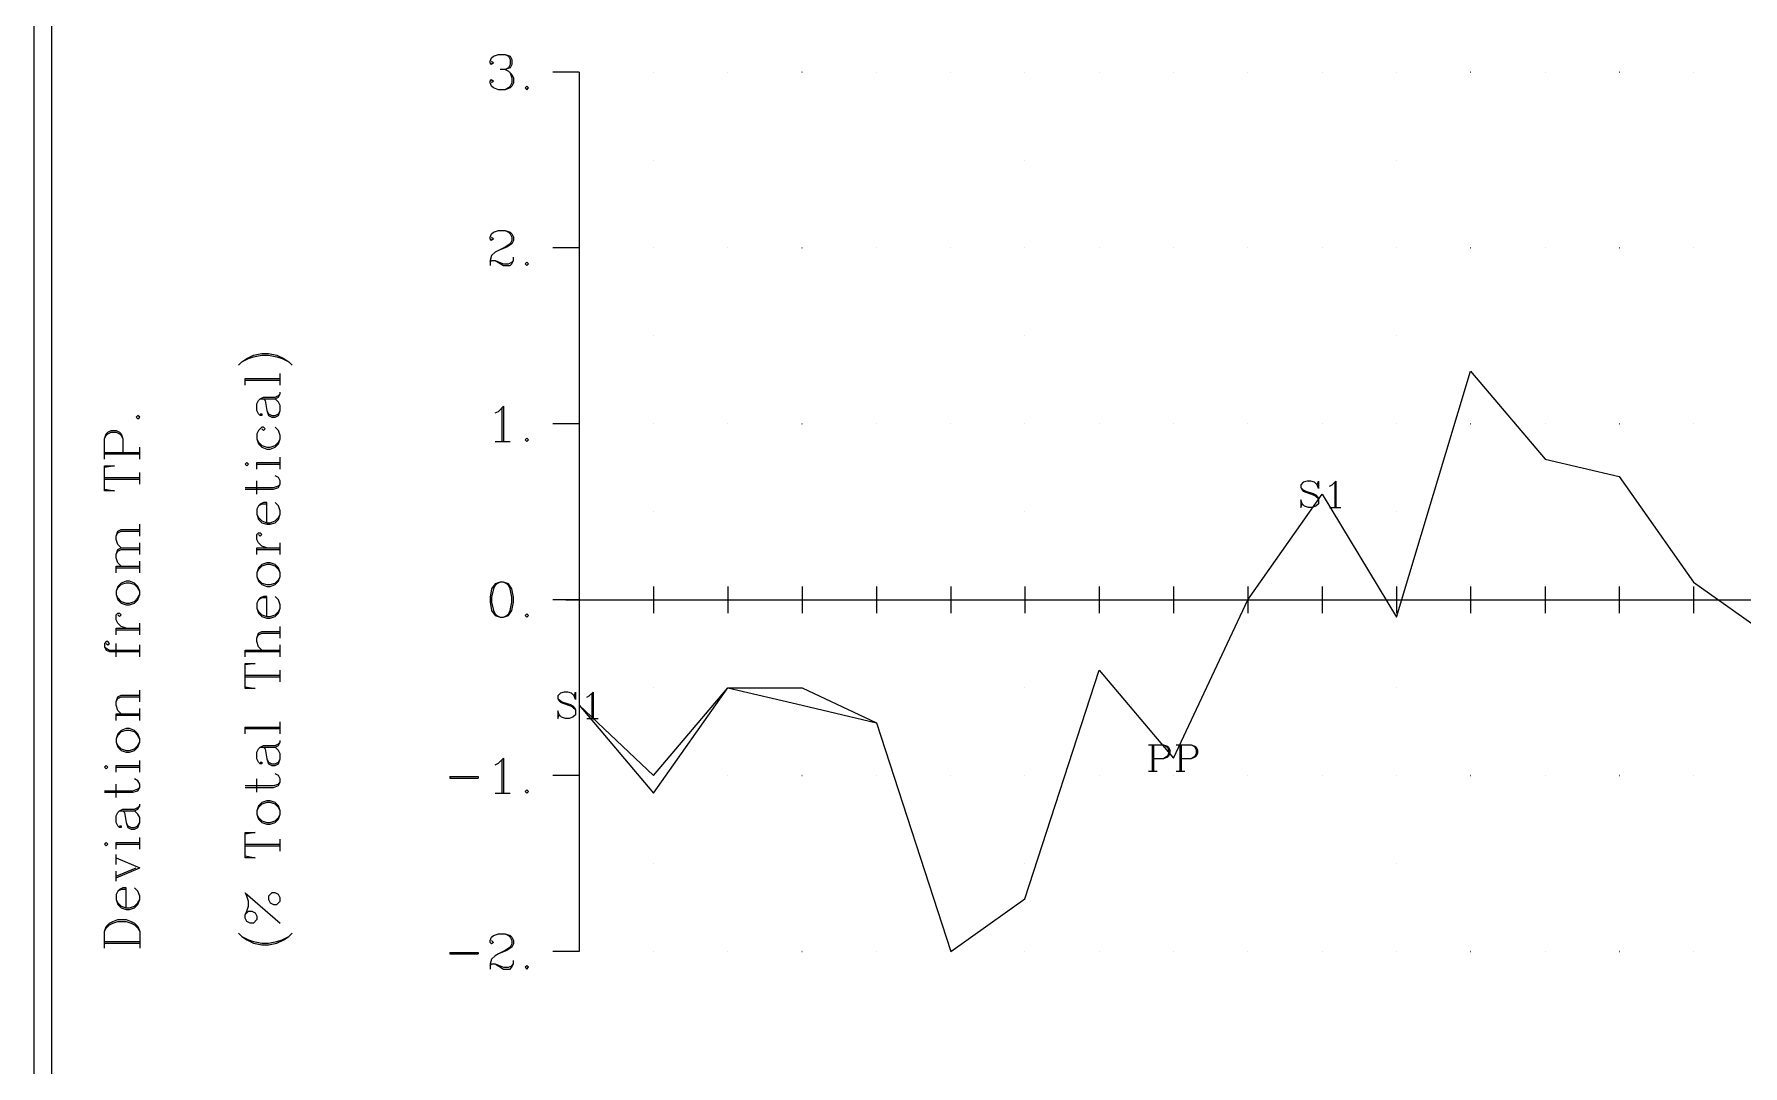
# Model space of a CAD drawing. Extents: x 10 to 200, y 0 to 250.
# Drawn here: x 10 to 107.2, y 134.5 to 193.2 of the extents above; entities that cross this region are included whole.
import ezdxf

# ---------------------------------------------------------------- set-up
doc = ezdxf.new("R2010")
doc.units = 0
doc.linetypes.add('1', pattern=[0])
for name, color, linetype in [('1', 7, '1'), ('2', 7, '1'), ('3', 7, '1')]:
    doc.layers.add(name, color=color, linetype=linetype)

msp = doc.modelspace()

# ---------------------------------------------------------------- linework, layer by layer
at = {"layer": '1'}
for p, q in [((41, 191), (39.5, 191)), ((41, 191), (41, 141)), ((41, 181), (39.5, 181)), ((22, 173.57), (24, 173.57)), ((22, 173.19), (22, 173.57)), ((22, 173.48), (24, 173.48)), ((24, 173.19), (24, 173.86)), ((36.6, 171.9), (36.6, 170)), ((41, 171), (39.5, 171)), ((14, 169.38), (16, 169.38)), ((14, 169.29), (16, 169.29)), ((16, 169), (16, 169.67)), ((24, 168.43), (24, 169.1)), ((36.21, 170), (37.07, 170)), ((16, 167.57), (16, 168.24)), ((22.67, 168.81), (24, 168.81)), ((22.67, 168.43), (22.67, 168.81)), ((22.67, 168.71), (24, 168.71)), ((14, 167.95), (16, 167.95)), ((14, 167.86), (16, 167.86)), ((22.67, 167), (22.67, 167.76)), ((83.97, 167.68), (83.97, 166.25)), ((83.68, 166.25), (84.32, 166.25)), ((16, 164.62), (16, 165.29)), ((16, 163.57), (16, 164.24)), ((24, 163.57), (24, 164.24)), ((22.67, 163.95), (24, 163.95)), ((22.67, 163.57), (22.67, 163.95)), ((22.67, 163.86), (24, 163.86)), ((14.67, 162.9), (16, 162.9)), ((14.67, 162.52), (14.67, 162.9)), ((14.67, 162.81), (16, 162.81)), ((16, 162.52), (16, 163.19)), ((41, 161.76), (41, 160.24)), ((45.23, 161.76), (45.23, 160.24)), ((49.45, 161.76), (49.45, 160.24)), ((53.68, 161.76), (53.68, 160.24)), ((57.9, 161.76), (57.9, 160.24)), ((62.13, 161.76), (62.13, 160.24)), ((66.35, 161.76), (66.35, 160.24)), ((70.58, 161.76), (70.58, 160.24)), ((74.8, 161.76), (74.8, 160.24)), ((79.03, 161.76), (79.03, 160.24)), ((83.25, 161.76), (83.25, 160.24)), ((87.48, 161.76), (87.48, 160.24)), ((91.7, 161.76), (91.7, 160.24)), ((95.93, 161.76), (95.93, 160.24)), ((100.15, 161.76), (100.15, 160.24)), ((104.38, 161.76), (104.38, 160.24)), ((41, 161), (39.5, 161)), ((40.24, 161), (41.76, 161)), ((44.46, 161), (45.99, 161)), ((48.69, 161), (50.21, 161)), ((52.91, 161), (54.44, 161)), ((57.14, 161), (58.66, 161)), ((61.36, 161), (62.89, 161)), ((65.59, 161), (67.11, 161)), ((69.82, 161), (71.34, 161)), ((74.04, 161), (75.56, 161)), ((78.27, 161), (79.79, 161)), ((82.49, 161), (84.02, 161)), ((86.72, 161), (88.24, 161)), ((90.94, 161), (92.47, 161)), ((95.17, 161), (96.69, 161)), ((99.39, 161), (100.92, 161)), ((103.62, 161), (105.14, 161)), ((14.67, 159.38), (16, 159.38)), ((14.67, 159), (14.67, 159.38)), ((16, 159), (16, 159.67)), ((24, 158.81), (24, 159.48)), ((14.67, 159.29), (16, 159.29)), ((14.67, 157.76), (14.67, 158.52)), ((16, 157.76), (16, 158.43)), ((24, 157.76), (24, 158.43)), ((22, 158.14), (24, 158.14)), ((22, 157.76), (22, 158.14)), ((22, 158.05), (24, 158.05)), ((22, 156.71), (24, 156.71)), ((22, 156.62), (24, 156.62)), ((24, 156.33), (24, 157)), ((16, 155.19), (16, 155.86)), ((41.71, 155.68), (41.71, 154.25)), ((14.67, 154.52), (16, 154.52)), ((14.67, 154.14), (14.67, 154.52)), ((16, 154.14), (16, 154.81)), ((14.67, 154.43), (16, 154.43)), ((22, 153.76), (24, 153.76)), ((22, 153.38), (22, 153.76)), ((22, 153.67), (24, 153.67)), ((24, 153.38), (24, 154.05)), ((41.43, 154.25), (42.07, 154.25)), ((73.59, 152.75), (73.59, 151.25)), ((73.66, 152.75), (73.66, 151.25)), ((75.16, 152.75), (75.16, 151.25)), ((75.23, 152.75), (75.23, 151.25)), ((16, 151.19), (16, 151.86)), ((36.6, 151.9), (36.6, 150)), ((14.67, 151.57), (16, 151.57)), ((14.67, 151.19), (14.67, 151.57)), ((14.67, 151.48), (16, 151.48)), ((22.67, 150.05), (22.67, 150.81)), ((41, 151), (39.5, 151)), ((73.37, 151.25), (73.87, 151.25)), ((74.95, 151.25), (75.45, 151.25)), ((14.67, 149.76), (14.67, 150.52)), ((36.21, 150), (37.07, 150)), ((14.67, 147.19), (16, 147.19)), ((14.67, 146.81), (14.67, 147.19)), ((14.67, 147.1), (16, 147.1)), ((16, 146.81), (16, 147.48)), ((22, 147.1), (24, 147.1)), ((22, 147), (24, 147)), ((24, 146.71), (24, 147.38)), ((14.67, 145.95), (14.67, 146.52)), ((14.67, 146.33), (16, 145.76)), ((14.67, 145.19), (16, 145.76)), ((14.67, 145.29), (15.81, 145.76)), ((14.67, 145), (14.67, 145.57)), ((22, 144.33), (24, 142.62)), ((14, 141.57), (16, 141.57)), ((14, 141.48), (16, 141.48)), ((41, 141), (39.5, 141))]:
    msp.add_line(p, q, dxfattribs=at)
for points in [[(36.02, 191.62), (36.12, 191.52), (36.02, 191.43), (35.93, 191.52), (35.93, 191.62), (36.02, 191.81), (36.12, 191.9), (36.4, 192), (36.79, 192), (37.07, 191.9), (37.17, 191.71), (37.17, 191.43), (37.07, 191.24), (36.79, 191.14), (36.5, 191.14)], [(36.79, 192), (36.98, 191.9), (37.07, 191.71), (37.07, 191.43), (36.98, 191.24), (36.79, 191.14)], [(36.79, 191.14), (36.98, 191.05), (37.17, 190.86), (37.26, 190.67), (37.26, 190.38), (37.17, 190.19), (37.07, 190.1), (36.79, 190), (36.4, 190), (36.12, 190.1), (36.02, 190.19), (35.93, 190.38), (35.93, 190.48), (36.02, 190.57), (36.12, 190.48), (36.02, 190.38)], [(37.07, 190.95), (37.17, 190.67), (37.17, 190.38), (37.07, 190.19), (36.98, 190.1), (36.79, 190)], [(38.02, 190.19), (37.93, 190.1), (38.02, 190), (38.12, 190.1), (38.02, 190.19)], [(36.02, 181.62), (36.12, 181.52), (36.02, 181.43), (35.93, 181.52), (35.93, 181.62), (36.02, 181.81), (36.12, 181.9), (36.4, 182), (36.79, 182), (37.07, 181.9), (37.17, 181.81), (37.26, 181.62), (37.26, 181.43), (37.17, 181.24), (36.88, 181.05), (36.4, 180.86), (36.21, 180.76), (36.02, 180.57), (35.93, 180.29), (35.93, 180)], [(36.79, 182), (36.98, 181.9), (37.07, 181.81), (37.17, 181.62), (37.17, 181.43), (37.07, 181.24), (36.79, 181.05), (36.4, 180.86)], [(35.93, 180.19), (36.02, 180.29), (36.21, 180.29), (36.69, 180.1), (36.98, 180.1), (37.17, 180.19), (37.26, 180.29)], [(36.21, 180.29), (36.69, 180), (37.07, 180), (37.17, 180.1), (37.26, 180.29), (37.26, 180.48)], [(38.02, 180.19), (37.93, 180.1), (38.02, 180), (38.12, 180.1), (38.02, 180.19)], [(21.62, 174.33), (21.81, 174.52), (22.1, 174.71), (22.48, 174.9), (22.95, 175), (23.33, 175), (23.81, 174.9), (24.19, 174.71), (24.48, 174.52), (24.67, 174.33)], [(21.81, 174.52), (22.19, 174.71), (22.48, 174.81), (22.95, 174.9), (23.33, 174.9), (23.81, 174.81), (24.1, 174.71), (24.48, 174.52)], [(41, 155), (45.23, 151), (49.45, 156), (53.68, 156), (57.9, 154), (62.13, 141), (66.35, 144), (70.58, 157), (74.8, 152), (79.03, 161), (83.25, 167), (87.48, 160), (91.7, 174), (95.93, 169), (100.15, 168), (104.38, 162), (108.61, 159)], [(41, 155), (45.23, 150), (49.45, 156), (53.68, 155), (57.9, 154), (62.13, 141), (66.35, 144), (70.58, 157), (74.8, 152), (79.03, 161), (83.25, 167), (87.48, 160), (91.7, 174), (95.93, 169), (100.15, 168), (104.38, 162), (108.61, 159)], [(22.86, 171.57), (22.95, 171.57), (22.95, 171.48), (22.86, 171.48), (22.76, 171.57), (22.67, 171.76), (22.67, 172.14), (22.76, 172.33), (22.86, 172.43), (23.05, 172.52), (23.71, 172.52), (23.9, 172.62), (24, 172.71)], [(22.86, 172.43), (23.71, 172.43), (23.9, 172.52), (24, 172.71), (24, 172.81)], [(23.05, 172.43), (23.14, 172.33), (23.24, 171.76), (23.33, 171.48), (23.52, 171.38), (23.71, 171.38), (23.9, 171.48), (24, 171.76), (24, 172.05), (23.9, 172.24), (23.71, 172.43)], [(15.81, 171.38), (15.9, 171.29), (16, 171.38), (15.9, 171.48), (15.81, 171.38)], [(23.24, 171.76), (23.33, 171.57), (23.52, 171.48), (23.71, 171.48), (23.9, 171.57), (24, 171.76)], [(36.21, 171.62), (36.4, 171.71), (36.69, 172), (36.69, 170)], [(14, 169), (14, 170.14), (14.1, 170.43), (14.19, 170.52), (14.38, 170.62), (14.67, 170.62), (14.86, 170.52), (14.95, 170.43), (15.05, 170.14), (15.05, 169.38)], [(14, 170.14), (14.1, 170.33), (14.19, 170.43), (14.38, 170.52), (14.67, 170.52), (14.86, 170.43), (14.95, 170.33), (15.05, 170.14)], [(22.95, 170.71), (23.05, 170.62), (23.14, 170.71), (23.05, 170.81), (22.95, 170.81), (22.76, 170.62), (22.67, 170.43), (22.67, 170.14), (22.76, 169.86), (22.95, 169.67), (23.24, 169.57), (23.43, 169.57), (23.71, 169.67), (23.9, 169.86), (24, 170.14), (24, 170.33), (23.9, 170.62), (23.71, 170.81)], [(22.67, 170.14), (22.76, 169.95), (22.95, 169.76), (23.24, 169.67), (23.43, 169.67), (23.71, 169.76), (23.9, 169.95), (24, 170.14)], [(38.02, 170.19), (37.93, 170.1), (38.02, 170), (38.12, 170.1), (38.02, 170.19)], [(14, 167.29), (14.57, 167.19), (14, 167.19), (14, 168.62), (14.57, 168.62), (14, 168.52)], [(22, 168.71), (22.1, 168.62), (22.19, 168.71), (22.1, 168.81), (22, 168.71)], [(22, 167.29), (23.62, 167.29), (23.9, 167.38), (24, 167.57), (24, 167.76), (23.9, 167.95), (23.71, 168.05)], [(22, 167.38), (23.62, 167.38), (23.9, 167.48), (24, 167.57)], [(82.97, 167.54), (83.04, 167.75), (83.04, 167.32), (82.97, 167.54), (82.82, 167.68), (82.61, 167.75), (82.4, 167.75), (82.18, 167.68), (82.04, 167.54), (82.04, 167.39), (82.11, 167.25), (82.18, 167.18), (82.32, 167.11), (82.75, 166.96), (82.9, 166.89), (83.04, 166.75)], [(82.04, 167.39), (82.18, 167.25), (82.32, 167.18), (82.75, 167.04), (82.9, 166.96), (82.97, 166.89), (83.04, 166.75), (83.04, 166.46), (82.9, 166.32), (82.68, 166.25), (82.47, 166.25), (82.25, 166.32), (82.11, 166.46), (82.04, 166.68), (82.04, 166.25), (82.11, 166.46)], [(83.68, 167.46), (83.82, 167.54), (84.04, 167.75), (84.04, 166.25)], [(23.24, 165.38), (23.24, 166.52), (23.05, 166.52), (22.86, 166.43), (22.76, 166.33), (22.67, 166.14), (22.67, 165.86), (22.76, 165.57), (22.95, 165.38), (23.24, 165.29), (23.43, 165.29), (23.71, 165.38), (23.9, 165.57), (24, 165.86), (24, 166.05), (23.9, 166.33), (23.71, 166.52)], [(23.24, 166.43), (22.95, 166.43), (22.76, 166.33)], [(22.67, 165.86), (22.76, 165.67), (22.95, 165.48), (23.24, 165.38), (23.43, 165.38), (23.71, 165.48), (23.9, 165.67), (24, 165.86)], [(14.95, 163.95), (14.76, 164.14), (14.67, 164.43), (14.67, 164.62), (14.76, 164.9), (14.95, 165), (16, 165)], [(14.67, 164.62), (14.76, 164.81), (14.95, 164.9), (16, 164.9)], [(23.24, 163.95), (22.95, 164.05), (22.76, 164.24), (22.67, 164.43), (22.67, 164.71), (22.76, 164.81), (22.86, 164.81), (22.95, 164.71), (22.86, 164.62), (22.76, 164.71)], [(14.95, 162.9), (14.76, 163.1), (14.67, 163.38), (14.67, 163.57), (14.76, 163.86), (14.95, 163.95), (16, 163.95)], [(14.67, 163.57), (14.76, 163.76), (14.95, 163.86), (16, 163.86)], [(22.67, 162.33), (22.76, 162.05), (22.95, 161.86), (23.24, 161.76), (23.43, 161.76), (23.71, 161.86), (23.9, 162.05), (24, 162.33), (24, 162.52), (23.9, 162.81), (23.71, 163), (23.43, 163.1), (23.24, 163.1), (22.95, 163), (22.76, 162.81), (22.67, 162.52), (22.67, 162.33)], [(24, 162.52), (23.9, 162.71), (23.71, 162.9), (23.43, 163), (23.24, 163), (22.95, 162.9), (22.76, 162.71), (22.67, 162.52)], [(22.67, 162.33), (22.76, 162.14), (22.95, 161.95), (23.24, 161.86), (23.43, 161.86), (23.71, 161.95), (23.9, 162.14), (24, 162.33)], [(14.67, 161.29), (14.76, 161), (14.95, 160.81), (15.24, 160.71), (15.43, 160.71), (15.71, 160.81), (15.9, 161), (16, 161.29), (16, 161.48), (15.9, 161.76), (15.71, 161.95), (15.43, 162.05), (15.24, 162.05), (14.95, 161.95), (14.76, 161.76), (14.67, 161.48), (14.67, 161.29)], [(16, 161.48), (15.9, 161.67), (15.71, 161.86), (15.43, 161.95), (15.24, 161.95), (14.95, 161.86), (14.76, 161.67), (14.67, 161.48)], [(36.5, 162), (36.21, 161.9), (36.02, 161.62), (35.93, 161.14), (35.93, 160.86), (36.02, 160.38), (36.21, 160.1), (36.5, 160), (36.69, 160), (36.98, 160.1), (37.17, 160.38), (37.26, 160.86), (37.26, 161.14), (37.17, 161.62), (36.98, 161.9), (36.69, 162), (36.5, 162)], [(36.5, 162), (36.31, 161.9), (36.21, 161.81), (36.12, 161.62), (36.02, 161.14), (36.02, 160.86), (36.12, 160.38), (36.21, 160.19), (36.31, 160.1), (36.5, 160)], [(36.69, 160), (36.88, 160.1), (36.98, 160.19), (37.07, 160.38), (37.17, 160.86), (37.17, 161.14), (37.07, 161.62), (36.98, 161.81), (36.88, 161.9), (36.69, 162)], [(14.67, 161.29), (14.76, 161.1), (14.95, 160.9), (15.24, 160.81), (15.43, 160.81), (15.71, 160.9), (15.9, 161.1), (16, 161.29)], [(23.24, 160.05), (23.24, 161.19), (23.05, 161.19), (22.86, 161.1), (22.76, 161), (22.67, 160.81), (22.67, 160.52), (22.76, 160.24), (22.95, 160.05), (23.24, 159.95), (23.43, 159.95), (23.71, 160.05), (23.9, 160.24), (24, 160.52), (24, 160.71), (23.9, 161), (23.71, 161.19)], [(22.67, 160.52), (22.76, 160.33), (22.95, 160.14), (23.24, 160.05), (23.43, 160.05), (23.71, 160.14), (23.9, 160.33), (24, 160.52)], [(23.24, 161.1), (22.95, 161.1), (22.76, 161)], [(41, 161), (45.23, 161), (49.45, 161), (53.68, 161), (57.9, 161), (62.13, 161), (66.35, 161), (70.58, 161), (74.8, 161), (79.03, 161), (83.25, 161), (87.48, 161), (91.7, 161), (95.93, 161), (100.15, 161), (104.38, 161), (108.61, 161)], [(15.24, 159.38), (14.95, 159.48), (14.76, 159.67), (14.67, 159.86), (14.67, 160.14), (14.76, 160.24), (14.86, 160.24), (14.95, 160.14), (14.86, 160.05), (14.76, 160.14)], [(38.02, 160.19), (37.93, 160.1), (38.02, 160), (38.12, 160.1), (38.02, 160.19)], [(14.1, 158.52), (14.19, 158.43), (14.29, 158.52), (14.19, 158.62), (14.1, 158.62), (14, 158.52), (14, 158.33), (14.1, 158.14), (14.29, 158.05), (16, 158.05)], [(22.95, 158.14), (22.76, 158.33), (22.67, 158.62), (22.67, 158.81), (22.76, 159.1), (22.95, 159.19), (24, 159.19)], [(22.67, 158.81), (22.76, 159), (22.95, 159.1), (24, 159.1)], [(14, 158.33), (14.1, 158.24), (14.29, 158.14), (16, 158.14)], [(22, 156.05), (22.57, 155.95), (22, 155.95), (22, 157.38), (22.57, 157.38), (22, 157.29)], [(14.95, 154.52), (14.76, 154.71), (14.67, 155), (14.67, 155.19), (14.76, 155.48), (14.95, 155.57), (16, 155.57)], [(40.71, 155.54), (40.79, 155.75), (40.79, 155.32), (40.71, 155.54), (40.57, 155.68), (40.36, 155.75), (40.14, 155.75), (39.93, 155.68), (39.79, 155.54), (39.79, 155.39), (39.86, 155.25), (39.93, 155.18), (40.07, 155.11), (40.5, 154.96), (40.64, 154.89), (40.79, 154.75)], [(41.43, 155.46), (41.57, 155.54), (41.79, 155.75), (41.79, 154.25)], [(14.67, 155.19), (14.76, 155.38), (14.95, 155.48), (16, 155.48)], [(39.79, 155.39), (39.93, 155.25), (40.07, 155.18), (40.5, 155.04), (40.64, 154.96), (40.71, 154.89), (40.79, 154.75), (40.79, 154.46), (40.64, 154.32), (40.43, 154.25), (40.21, 154.25), (40, 154.32), (39.86, 154.46), (39.79, 154.68), (39.79, 154.25), (39.86, 154.46)], [(14.67, 152.9), (14.76, 152.62), (14.95, 152.43), (15.24, 152.33), (15.43, 152.33), (15.71, 152.43), (15.9, 152.62), (16, 152.9), (16, 153.1), (15.9, 153.38), (15.71, 153.57), (15.43, 153.67), (15.24, 153.67), (14.95, 153.57), (14.76, 153.38), (14.67, 153.1), (14.67, 152.9)], [(16, 153.1), (15.9, 153.29), (15.71, 153.48), (15.43, 153.57), (15.24, 153.57), (14.95, 153.48), (14.76, 153.29), (14.67, 153.1)], [(14.67, 152.9), (14.76, 152.71), (14.95, 152.52), (15.24, 152.43), (15.43, 152.43), (15.71, 152.52), (15.9, 152.71), (16, 152.9)], [(22.86, 151.76), (22.95, 151.76), (22.95, 151.67), (22.86, 151.67), (22.76, 151.76), (22.67, 151.95), (22.67, 152.33), (22.76, 152.52), (22.86, 152.62), (23.05, 152.71), (23.71, 152.71), (23.9, 152.81), (24, 152.9)], [(22.86, 152.62), (23.71, 152.62), (23.9, 152.71), (24, 152.9), (24, 153)], [(23.05, 152.62), (23.14, 152.52), (23.24, 151.95), (23.33, 151.67), (23.52, 151.57), (23.71, 151.57), (23.9, 151.67), (24, 151.95), (24, 152.24), (23.9, 152.43), (23.71, 152.62)], [(73.37, 152.75), (74.23, 152.75), (74.45, 152.68), (74.52, 152.61), (74.59, 152.46), (74.59, 152.25), (74.52, 152.11), (74.45, 152.04), (74.23, 151.96), (73.66, 151.96)], [(74.23, 152.75), (74.37, 152.68), (74.45, 152.61), (74.52, 152.46), (74.52, 152.25), (74.45, 152.11), (74.37, 152.04), (74.23, 151.96)], [(74.95, 152.75), (75.8, 152.75), (76.02, 152.68), (76.09, 152.61), (76.16, 152.46), (76.16, 152.25), (76.09, 152.11), (76.02, 152.04), (75.8, 151.96), (75.23, 151.96)], [(75.8, 152.75), (75.95, 152.68), (76.02, 152.61), (76.09, 152.46), (76.09, 152.25), (76.02, 152.11), (75.95, 152.04), (75.8, 151.96)], [(23.24, 151.95), (23.33, 151.76), (23.52, 151.67), (23.71, 151.67), (23.9, 151.76), (24, 151.95)], [(36.21, 151.62), (36.4, 151.71), (36.69, 152), (36.69, 150)], [(14, 151.48), (14.1, 151.38), (14.19, 151.48), (14.1, 151.57), (14, 151.48)], [(14, 150.05), (15.62, 150.05), (15.9, 150.14), (16, 150.33), (16, 150.52), (15.9, 150.71), (15.71, 150.81)], [(22, 150.33), (23.62, 150.33), (23.9, 150.43), (24, 150.62), (24, 150.81), (23.9, 151), (23.71, 151.1)], [(33.64, 150.95), (35.26, 150.95), (35.26, 150.86)], [(33.64, 150.95), (33.64, 150.86), (35.26, 150.86)], [(14, 150.14), (15.62, 150.14), (15.9, 150.24), (16, 150.33)], [(22, 150.43), (23.62, 150.43), (23.9, 150.52), (24, 150.62)], [(38.02, 150.19), (37.93, 150.1), (38.02, 150), (38.12, 150.1), (38.02, 150.19)], [(14.86, 148.14), (14.95, 148.14), (14.95, 148.05), (14.86, 148.05), (14.76, 148.14), (14.67, 148.33), (14.67, 148.71), (14.76, 148.9), (14.86, 149), (15.05, 149.1), (15.71, 149.1), (15.9, 149.19), (16, 149.29)], [(14.86, 149), (15.71, 149), (15.9, 149.1), (16, 149.29), (16, 149.38)], [(15.05, 149), (15.14, 148.9), (15.24, 148.33), (15.33, 148.05), (15.52, 147.95), (15.71, 147.95), (15.9, 148.05), (16, 148.33), (16, 148.62), (15.9, 148.81), (15.71, 149)], [(22.67, 148.81), (22.76, 148.52), (22.95, 148.33), (23.24, 148.24), (23.43, 148.24), (23.71, 148.33), (23.9, 148.52), (24, 148.81), (24, 149), (23.9, 149.29), (23.71, 149.48), (23.43, 149.57), (23.24, 149.57), (22.95, 149.48), (22.76, 149.29), (22.67, 149), (22.67, 148.81)], [(24, 149), (23.9, 149.19), (23.71, 149.38), (23.43, 149.48), (23.24, 149.48), (22.95, 149.38), (22.76, 149.19), (22.67, 149)], [(22.67, 148.81), (22.76, 148.62), (22.95, 148.43), (23.24, 148.33), (23.43, 148.33), (23.71, 148.43), (23.9, 148.62), (24, 148.81)], [(15.24, 148.33), (15.33, 148.14), (15.52, 148.05), (15.71, 148.05), (15.9, 148.14), (16, 148.33)], [(22, 146.43), (22.57, 146.33), (22, 146.33), (22, 147.76), (22.57, 147.76), (22, 147.67)], [(14, 147.1), (14.1, 147), (14.19, 147.1), (14.1, 147.19), (14, 147.1)], [(15.24, 143.48), (15.24, 144.62), (15.05, 144.62), (14.86, 144.52), (14.76, 144.43), (14.67, 144.24), (14.67, 143.95), (14.76, 143.67), (14.95, 143.48), (15.24, 143.38), (15.43, 143.38), (15.71, 143.48), (15.9, 143.67), (16, 143.95), (16, 144.14), (15.9, 144.43), (15.71, 144.62)], [(14.67, 143.95), (14.76, 143.76), (14.95, 143.57), (15.24, 143.48), (15.43, 143.48), (15.71, 143.57), (15.9, 143.76), (16, 143.95)], [(15.24, 144.52), (14.95, 144.52), (14.76, 144.43)], [(22, 143.1), (22.19, 143.29), (22.38, 143.29), (22.57, 143.19), (22.67, 143), (22.67, 142.81), (22.48, 142.62), (22.29, 142.62), (22.1, 142.71), (22, 142.9), (22, 143.1), (22.1, 143.29), (22.19, 143.57), (22.19, 143.86), (22.1, 144.14), (22, 144.33)], [(23.33, 143.95), (23.43, 143.76), (23.62, 143.67), (23.81, 143.67), (24, 143.86), (24, 144.05), (23.9, 144.24), (23.71, 144.33), (23.52, 144.33), (23.33, 144.14), (23.33, 143.95)], [(14, 141.19), (14, 142.14), (14.1, 142.43), (14.29, 142.62), (14.48, 142.71), (14.76, 142.81), (15.24, 142.81), (15.52, 142.71), (15.71, 142.62), (15.9, 142.43), (16, 142.14), (16, 141.19)], [(14, 142.14), (14.1, 142.33), (14.29, 142.52), (14.48, 142.62), (14.76, 142.71), (15.24, 142.71), (15.52, 142.62), (15.71, 142.52), (15.9, 142.33), (16, 142.14)], [(21.62, 142.05), (21.81, 141.86), (22.1, 141.67), (22.48, 141.48), (22.95, 141.38), (23.33, 141.38), (23.81, 141.48), (24.19, 141.67), (24.48, 141.86), (24.67, 142.05)], [(36.02, 141.62), (36.12, 141.52), (36.02, 141.43), (35.93, 141.52), (35.93, 141.62), (36.02, 141.81), (36.12, 141.9), (36.4, 142), (36.79, 142), (37.07, 141.9), (37.17, 141.81), (37.26, 141.62), (37.26, 141.43), (37.17, 141.24), (36.88, 141.05), (36.4, 140.86), (36.21, 140.76), (36.02, 140.57), (35.93, 140.29), (35.93, 140)], [(36.79, 142), (36.98, 141.9), (37.07, 141.81), (37.17, 141.62), (37.17, 141.43), (37.07, 141.24), (36.79, 141.05), (36.4, 140.86)], [(21.81, 141.86), (22.19, 141.67), (22.48, 141.57), (22.95, 141.48), (23.33, 141.48), (23.81, 141.57), (24.1, 141.67), (24.48, 141.86)], [(33.64, 140.95), (35.26, 140.95), (35.26, 140.86)], [(33.64, 140.95), (33.64, 140.86), (35.26, 140.86)], [(35.93, 140.19), (36.02, 140.29), (36.21, 140.29), (36.69, 140.1), (36.98, 140.1), (37.17, 140.19), (37.26, 140.29)], [(36.21, 140.29), (36.69, 140), (37.07, 140), (37.17, 140.1), (37.26, 140.29), (37.26, 140.48)], [(38.02, 140.19), (37.93, 140.1), (38.02, 140), (38.12, 140.1), (38.02, 140.19)]]:
    msp.add_lwpolyline(points, dxfattribs=at)
at = {"layer": '2'}
for points in [[(11, 1), (11, 249), (199, 249), (199, 1), (11, 1)], [(41, 191), (41, 191), (41, 191), (41, 191), (41, 191)], [(45.23, 191), (45.22, 191), (45.22, 191), (45.23, 191), (45.23, 191)], [(45.23, 191), (45.22, 191), (45.22, 191), (45.23, 191), (45.23, 191)], [(49.45, 191), (49.45, 191), (49.45, 191), (49.45, 191), (49.45, 191)], [(53.68, 191), (53.67, 191), (53.67, 191), (53.68, 191), (53.68, 191)], [(57.9, 191), (57.9, 191), (57.9, 191), (57.9, 191), (57.9, 191)], [(62.13, 191), (62.13, 191), (62.13, 191), (62.13, 191), (62.13, 191)], [(66.35, 191), (66.35, 191), (66.35, 191), (66.35, 191), (66.35, 191)], [(66.35, 191), (66.35, 191), (66.35, 191), (66.35, 191), (66.35, 191)], [(70.58, 191), (70.58, 191), (70.58, 191), (70.58, 191), (70.58, 191)], [(74.8, 191), (74.8, 191), (74.8, 191), (74.8, 191), (74.8, 191)], [(79.03, 191), (79.03, 191), (79.03, 191), (79.03, 191), (79.03, 191)], [(83.26, 191), (83.25, 191), (83.25, 191), (83.26, 191), (83.26, 191)], [(87.48, 191), (87.48, 191), (87.48, 191), (87.48, 191), (87.48, 191)], [(87.48, 191), (87.48, 191), (87.48, 191), (87.48, 191), (87.48, 191)], [(91.71, 191), (91.7, 191), (91.7, 191), (91.71, 191), (91.71, 191)], [(95.93, 191), (95.93, 191), (95.93, 191), (95.93, 191), (95.93, 191)], [(100.16, 191), (100.15, 191), (100.15, 191), (100.16, 191), (100.16, 191)], [(104.38, 191), (104.38, 191), (104.38, 191), (104.38, 191), (104.38, 191)], [(45.23, 186), (45.22, 186), (45.22, 186), (45.23, 186), (45.23, 186)], [(66.35, 186), (66.35, 186), (66.35, 186), (66.35, 186), (66.35, 186)], [(87.48, 186), (87.48, 186), (87.48, 186), (87.48, 186), (87.48, 186)], [(41, 181), (41, 181), (41, 181), (41, 181), (41, 181)], [(45.23, 181), (45.22, 181), (45.22, 181), (45.23, 181), (45.23, 181)], [(45.23, 181), (45.22, 181), (45.22, 181), (45.23, 181), (45.23, 181)], [(49.45, 181), (49.45, 181), (49.45, 181), (49.45, 181), (49.45, 181)], [(53.68, 181), (53.67, 181), (53.67, 181), (53.68, 181), (53.68, 181)], [(57.9, 181), (57.9, 181), (57.9, 181), (57.9, 181), (57.9, 181)], [(62.13, 181), (62.13, 181), (62.13, 181), (62.13, 181), (62.13, 181)], [(66.35, 181), (66.35, 181), (66.35, 181), (66.35, 181), (66.35, 181)], [(66.35, 181), (66.35, 181), (66.35, 181), (66.35, 181), (66.35, 181)], [(70.58, 181), (70.58, 181), (70.58, 181), (70.58, 181), (70.58, 181)], [(74.8, 181), (74.8, 181), (74.8, 181), (74.8, 181), (74.8, 181)], [(79.03, 181), (79.03, 181), (79.03, 181), (79.03, 181), (79.03, 181)], [(83.26, 181), (83.25, 181), (83.25, 181), (83.26, 181), (83.26, 181)], [(87.48, 181), (87.48, 181), (87.48, 181), (87.48, 181), (87.48, 181)], [(87.48, 181), (87.48, 181), (87.48, 181), (87.48, 181), (87.48, 181)], [(91.71, 181), (91.7, 181), (91.7, 181), (91.71, 181), (91.71, 181)], [(95.93, 181), (95.93, 181), (95.93, 181), (95.93, 181), (95.93, 181)], [(100.16, 181), (100.15, 181), (100.15, 181), (100.16, 181), (100.16, 181)], [(104.38, 181), (104.38, 181), (104.38, 181), (104.38, 181), (104.38, 181)], [(45.23, 176), (45.22, 176), (45.22, 176), (45.23, 176), (45.23, 176)], [(66.35, 176), (66.35, 176), (66.35, 176), (66.35, 176), (66.35, 176)], [(87.48, 176), (87.48, 176), (87.48, 176), (87.48, 176), (87.48, 176)], [(41, 171), (41, 171), (41, 171), (41, 171), (41, 171)], [(45.23, 171), (45.22, 171), (45.22, 171), (45.23, 171), (45.23, 171)], [(45.23, 171), (45.22, 171), (45.22, 171), (45.23, 171), (45.23, 171)], [(49.45, 171), (49.45, 171), (49.45, 171), (49.45, 171), (49.45, 171)], [(53.68, 171), (53.67, 171), (53.67, 171), (53.68, 171), (53.68, 171)], [(57.9, 171), (57.9, 171), (57.9, 171), (57.9, 171), (57.9, 171)], [(62.13, 171), (62.13, 171), (62.13, 171), (62.13, 171), (62.13, 171)], [(66.35, 171), (66.35, 171), (66.35, 171), (66.35, 171), (66.35, 171)], [(66.35, 171), (66.35, 171), (66.35, 171), (66.35, 171), (66.35, 171)], [(70.58, 171), (70.58, 171), (70.58, 171), (70.58, 171), (70.58, 171)], [(74.8, 171), (74.8, 171), (74.8, 171), (74.8, 171), (74.8, 171)], [(79.03, 171), (79.03, 171), (79.03, 171), (79.03, 171), (79.03, 171)], [(83.26, 171), (83.25, 171), (83.25, 171), (83.26, 171), (83.26, 171)], [(87.48, 171), (87.48, 171), (87.48, 171), (87.48, 171), (87.48, 171)], [(87.48, 171), (87.48, 171), (87.48, 171), (87.48, 171), (87.48, 171)], [(91.71, 171), (91.7, 171), (91.7, 171), (91.71, 171), (91.71, 171)], [(95.93, 171), (95.93, 171), (95.93, 171), (95.93, 171), (95.93, 171)], [(100.16, 171), (100.15, 171), (100.15, 171), (100.16, 171), (100.16, 171)], [(104.38, 171), (104.38, 171), (104.38, 171), (104.38, 171), (104.38, 171)], [(45.23, 166), (45.22, 166), (45.22, 166), (45.23, 166), (45.23, 166)], [(66.35, 166), (66.35, 166), (66.35, 166), (66.35, 166), (66.35, 166)], [(87.48, 166), (87.48, 166), (87.48, 166), (87.48, 166), (87.48, 166)], [(41, 161), (41, 161), (41, 161), (41, 161), (41, 161)], [(45.23, 161), (45.22, 161), (45.22, 161), (45.23, 161), (45.23, 161)], [(45.23, 161), (45.22, 161), (45.22, 161), (45.23, 161), (45.23, 161)], [(49.45, 161), (49.45, 161), (49.45, 161), (49.45, 161), (49.45, 161)], [(53.68, 161), (53.67, 161), (53.67, 161), (53.68, 161), (53.68, 161)], [(57.9, 161), (57.9, 161), (57.9, 161), (57.9, 161), (57.9, 161)], [(62.13, 161), (62.13, 161), (62.13, 161), (62.13, 161), (62.13, 161)], [(66.35, 161), (66.35, 161), (66.35, 161), (66.35, 161), (66.35, 161)], [(66.35, 161), (66.35, 161), (66.35, 161), (66.35, 161), (66.35, 161)], [(70.58, 161), (70.58, 161), (70.58, 161), (70.58, 161), (70.58, 161)], [(74.8, 161), (74.8, 161), (74.8, 161), (74.8, 161), (74.8, 161)], [(79.03, 161), (79.03, 161), (79.03, 161), (79.03, 161), (79.03, 161)], [(83.26, 161), (83.25, 161), (83.25, 161), (83.26, 161), (83.26, 161)], [(87.48, 161), (87.48, 161), (87.48, 161), (87.48, 161), (87.48, 161)], [(87.48, 161), (87.48, 161), (87.48, 161), (87.48, 161), (87.48, 161)], [(91.71, 161), (91.7, 161), (91.7, 161), (91.71, 161), (91.71, 161)], [(95.93, 161), (95.93, 161), (95.93, 161), (95.93, 161), (95.93, 161)], [(100.16, 161), (100.15, 161), (100.15, 161), (100.16, 161), (100.16, 161)], [(104.38, 161), (104.38, 161), (104.38, 161), (104.38, 161), (104.38, 161)], [(45.23, 156), (45.22, 156), (45.22, 156), (45.23, 156), (45.23, 156)], [(66.35, 156), (66.35, 156), (66.35, 156), (66.35, 156), (66.35, 156)], [(87.48, 156), (87.48, 156), (87.48, 156), (87.48, 156), (87.48, 156)], [(41, 151), (41, 151), (41, 151), (41, 151), (41, 151)], [(45.23, 151), (45.22, 151), (45.22, 151), (45.23, 151), (45.23, 151)], [(45.23, 151), (45.22, 151), (45.22, 151), (45.23, 151), (45.23, 151)], [(49.45, 151), (49.45, 151), (49.45, 151), (49.45, 151), (49.45, 151)], [(53.68, 151), (53.67, 151), (53.67, 151), (53.68, 151), (53.68, 151)], [(57.9, 151), (57.9, 151), (57.9, 151), (57.9, 151), (57.9, 151)], [(62.13, 151), (62.13, 151), (62.13, 151), (62.13, 151), (62.13, 151)], [(66.35, 151), (66.35, 151), (66.35, 151), (66.35, 151), (66.35, 151)], [(66.35, 151), (66.35, 151), (66.35, 151), (66.35, 151), (66.35, 151)], [(70.58, 151), (70.58, 151), (70.58, 151), (70.58, 151), (70.58, 151)], [(74.8, 151), (74.8, 151), (74.8, 151), (74.8, 151), (74.8, 151)], [(79.03, 151), (79.03, 151), (79.03, 151), (79.03, 151), (79.03, 151)], [(83.26, 151), (83.25, 151), (83.25, 151), (83.26, 151), (83.26, 151)], [(87.48, 151), (87.48, 151), (87.48, 151), (87.48, 151), (87.48, 151)], [(87.48, 151), (87.48, 151), (87.48, 151), (87.48, 151), (87.48, 151)], [(91.71, 151), (91.7, 151), (91.7, 151), (91.71, 151), (91.71, 151)], [(95.93, 151), (95.93, 151), (95.93, 151), (95.93, 151), (95.93, 151)], [(100.16, 151), (100.15, 151), (100.15, 151), (100.16, 151), (100.16, 151)], [(104.38, 151), (104.38, 151), (104.38, 151), (104.38, 151), (104.38, 151)], [(45.23, 146), (45.22, 146), (45.22, 146), (45.23, 146), (45.23, 146)], [(66.35, 146), (66.35, 146), (66.35, 146), (66.35, 146), (66.35, 146)], [(87.48, 146), (87.48, 146), (87.48, 146), (87.48, 146), (87.48, 146)], [(41, 141), (41, 141), (41, 141), (41, 141), (41, 141)], [(45.23, 141), (45.22, 141), (45.22, 141), (45.23, 141), (45.23, 141)], [(45.23, 141), (45.22, 141), (45.22, 141), (45.23, 141), (45.23, 141)], [(49.45, 141), (49.45, 141), (49.45, 141), (49.45, 141), (49.45, 141)], [(53.68, 141), (53.67, 141), (53.67, 141), (53.68, 141), (53.68, 141)], [(57.9, 141), (57.9, 141), (57.9, 141), (57.9, 141), (57.9, 141)], [(62.13, 141), (62.13, 141), (62.13, 141), (62.13, 141), (62.13, 141)], [(66.35, 141), (66.35, 141), (66.35, 141), (66.35, 141), (66.35, 141)], [(66.35, 141), (66.35, 141), (66.35, 141), (66.35, 141), (66.35, 141)], [(70.58, 141), (70.58, 141), (70.58, 141), (70.58, 141), (70.58, 141)], [(74.8, 141), (74.8, 141), (74.8, 141), (74.8, 141), (74.8, 141)], [(79.03, 141), (79.03, 141), (79.03, 141), (79.03, 141), (79.03, 141)], [(83.26, 141), (83.25, 141), (83.25, 141), (83.26, 141), (83.26, 141)], [(87.48, 141), (87.48, 141), (87.48, 141), (87.48, 141), (87.48, 141)], [(87.48, 141), (87.48, 141), (87.48, 141), (87.48, 141), (87.48, 141)], [(91.71, 141), (91.7, 141), (91.7, 141), (91.71, 141), (91.71, 141)], [(95.93, 141), (95.93, 141), (95.93, 141), (95.93, 141), (95.93, 141)], [(100.16, 141), (100.15, 141), (100.15, 141), (100.16, 141), (100.16, 141)], [(104.38, 141), (104.38, 141), (104.38, 141), (104.38, 141), (104.38, 141)]]:
    msp.add_lwpolyline(points, dxfattribs=at)
at = {"layer": '3'}
msp.add_lwpolyline([(10, 0), (10, 250), (200, 250), (200, 0), (10, 0)], dxfattribs=at)

doc.saveas('drawing.dxf')
